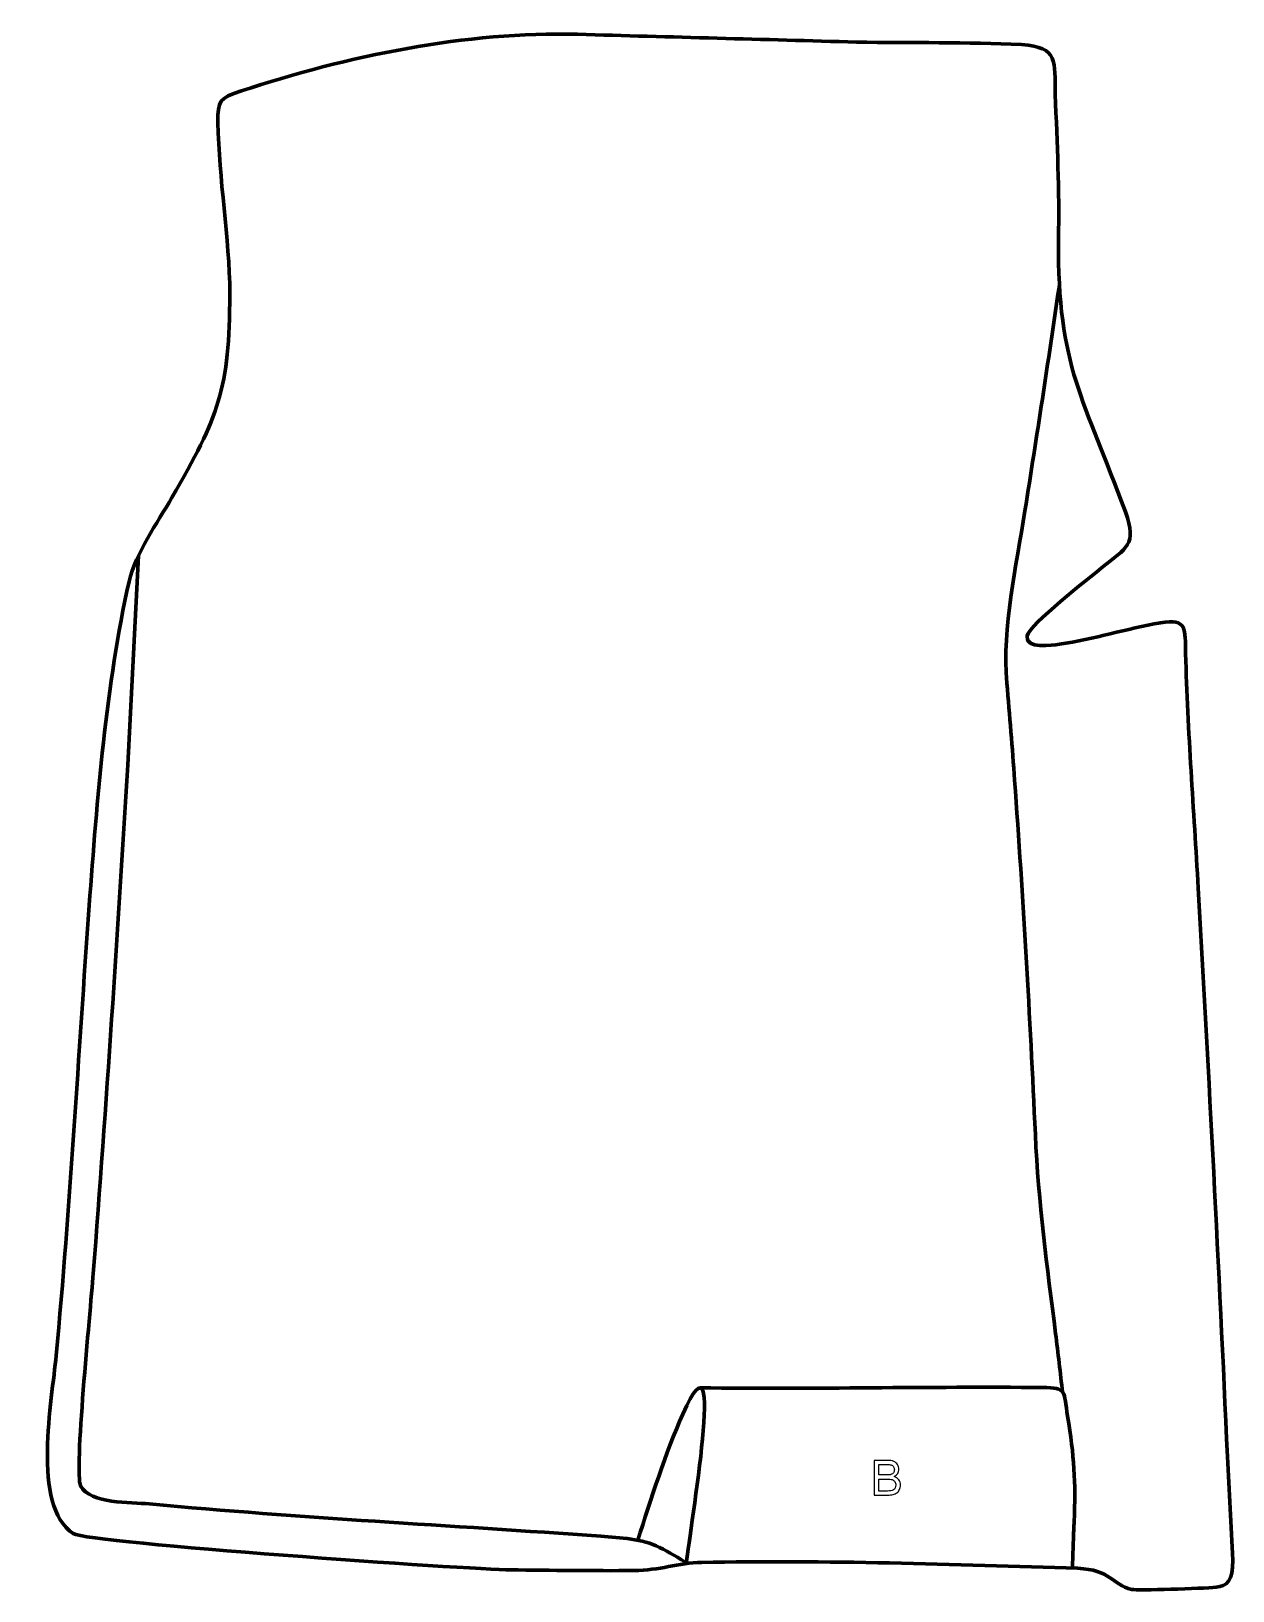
# Model space of a CAD drawing. Header units: millimetres. Extents: x -944 to -315, y 245 to 1061.
import ezdxf

# ---------------------------------------------------------------- set-up
doc = ezdxf.new("R2010")
doc.units = ezdxf.units.MM
doc.header["$MEASUREMENT"] = 0
doc.layers.add('layer 2', color=7, linetype='Continuous')
doc.layers.add('layer 3', color=7, linetype='Continuous')

msp = doc.modelspace()

# ---------------------------------------------------------------- linework, layer by layer
at = {"layer": 'layer 2', "color": 142, "lineweight": 158}
for points, knots in [([(-404.3815, 348.9914), (-405.5724, 358.4299), (-406.8114, 370.0075), (-408.0145, 379.4443), (-408.0145, 379.4443), (-412.5429, 414.9639), (-417.0011, 447.9623), (-418.6491, 483.8869), (-418.6491, 483.8869), (-421.4729, 545.4429), (-425.0161, 607.8768), (-429.498, 669.3271), (-429.498, 669.3271), (-430.7316, 686.2401), (-432.0773, 703.1401), (-433.5299, 720.0356), (-433.5299, 720.0356), (-436.0905, 749.7377), (-428.7374, 780.9394), (-424.0783, 810.3389), (-424.0783, 810.3389), (-417.9068, 849.2823), (-411.9484, 888.2548), (-406.2628, 927.2721), (-406.2628, 927.2721), (-406.2628, 927.2721), (-406.0489, 928.7424), (-406.0489, 928.7424)], [0, 0, 0, 0, 0.125, 0.125, 0.125, 0.125, 0.25, 0.25, 0.25, 0.25, 0.375, 0.375, 0.375, 0.375, 0.5, 0.5, 0.5, 0.5, 0.625, 0.625, 0.625, 0.625, 0.75, 0.75, 0.75, 0.75, 1, 1, 1, 1]), ([(-888.1396, 786.7225), (-888.1396, 786.7225), (-893.6566, 677.3607), (-893.6566, 677.3607), (-893.6566, 677.3607), (-899.0549, 588.3901), (-904.8097, 499.8695), (-911.7566, 410.985), (-911.7566, 410.985), (-913.3699, 390.343), (-921.839, 306.4253), (-918.3559, 299.8888), (-918.3559, 299.8888), (-913.2248, 290.2597), (-892.2849, 291.3213), (-882.4445, 290.4022), (-882.4445, 290.4022), (-803.0547, 282.9873), (-725.2994, 279.2549), (-645.9566, 273.4355), (-645.9566, 273.4355), (-636.2194, 272.7213), (-624.1011, 272.1384), (-615.3616, 267.6458), (-615.3616, 267.6458), (-610.3558, 265.0725), (-605.3703, 262.0451), (-600.4579, 259.2555)], [0, 0, 0, 0, 0.125, 0.125, 0.125, 0.125, 0.25, 0.25, 0.25, 0.25, 0.375, 0.375, 0.375, 0.375, 0.5, 0.5, 0.5, 0.5, 0.625, 0.625, 0.625, 0.625, 0.75, 0.75, 0.75, 0.75, 1, 1, 1, 1]), ([(-626.7794, 271.3564), (-619.8148, 292.7344), (-612.3368, 317.1113), (-603.2029, 337.4174), (-603.2029, 337.4174), (-579.6011, 389.888), (-599.8424, 276.4958), (-601.1762, 259.8547)], [0, 0, 0, 0, 0.33333333, 0.33333333, 0.33333333, 0.33333333, 1, 1, 1, 1]), ([(-594.0975, 351.167), (-534.5255, 350.4524), (-474.5124, 351.8899), (-414.9404, 351.3612), (-414.9404, 351.3612), (-401.6936, 351.2437), (-403.9703, 349.5409), (-401.7618, 336.269), (-401.7618, 336.269), (-398.3448, 315.7349), (-397.43, 301.8842), (-398.3573, 281.0643), (-398.3573, 281.0643), (-398.475, 278.5413), (-398.585, 276.0219), (-398.6821, 273.498), (-398.6821, 273.498), (-398.8349, 268.9368), (-398.9871, 264.3755), (-399.1397, 259.8143), (-399.1397, 259.8143), (-399.1397, 259.8143), (-399.2414, 256.7737), (-399.2414, 256.7737)], [0, 0, 0, 0, 0.14285714, 0.14285714, 0.14285714, 0.14285714, 0.28571429, 0.28571429, 0.28571429, 0.28571429, 0.42857143, 0.42857143, 0.42857143, 0.42857143, 0.57142857, 0.57142857, 0.57142857, 0.57142857, 0.71428571, 0.71428571, 0.71428571, 0.71428571, 1, 1, 1, 1])]:
    msp.add_open_spline(points, degree=3, knots=knots, dxfattribs=at)
at = {"layer": 'layer 2', "color": 142}
for points, knots in [([(-502.9279, 295.0341), (-502.9279, 295.0341), (-502.9279, 313.2205), (-502.9279, 313.2205), (-502.9279, 313.2205), (-502.9279, 313.2205), (-496.1038, 313.2205), (-496.1038, 313.2205), (-496.1038, 313.2205), (-494.7152, 313.2205), (-493.6019, 313.0385), (-492.7594, 312.6702), (-492.7594, 312.6702), (-491.9212, 312.3019), (-491.2651, 311.7346), (-490.7909, 310.9684), (-490.7909, 310.9684), (-490.3126, 310.2064), (-490.0755, 309.4063), (-490.0755, 308.5681), (-490.0755, 308.5681), (-490.0755, 307.7934), (-490.2872, 307.061), (-490.7063, 306.3752), (-490.7063, 306.3752), (-491.1254, 305.6894), (-491.7604, 305.1348), (-492.6113, 304.7115), (-492.6113, 304.7115), (-491.5106, 304.3898), (-490.6639, 303.8394), (-490.0755, 303.0605), (-490.0755, 303.0605), (-489.4828, 302.2858), (-489.1865, 301.3672), (-489.1865, 300.3088), (-489.1865, 300.3088), (-489.1865, 299.4537), (-489.3685, 298.6621), (-489.7284, 297.9297), (-489.7284, 297.9297), (-490.0882, 297.1973), (-490.5327, 296.6343), (-491.0619, 296.2364), (-491.0619, 296.2364), (-491.591, 295.8427), (-492.2557, 295.5421), (-493.0515, 295.3389), (-493.0515, 295.3389), (-493.8516, 295.1357), (-494.8295, 295.0341), (-495.9895, 295.0341), (-495.9895, 295.0341), (-495.9895, 295.0341), (-502.9279, 295.0341), (-502.9279, 295.0341)], [0, 0, 0, 0, 0.06666667, 0.06666667, 0.06666667, 0.06666667, 0.13333333, 0.13333333, 0.13333333, 0.13333333, 0.2, 0.2, 0.2, 0.2, 0.26666667, 0.26666667, 0.26666667, 0.26666667, 0.33333333, 0.33333333, 0.33333333, 0.33333333, 0.4, 0.4, 0.4, 0.4, 0.46666667, 0.46666667, 0.46666667, 0.46666667, 0.53333333, 0.53333333, 0.53333333, 0.53333333, 0.6, 0.6, 0.6, 0.6, 0.66666667, 0.66666667, 0.66666667, 0.66666667, 0.73333333, 0.73333333, 0.73333333, 0.73333333, 0.8, 0.8, 0.8, 0.8, 0.86666667, 0.86666667, 0.86666667, 0.86666667, 1, 1, 1, 1]), ([(-500.5149, 305.5751), (-500.5149, 305.5751), (-496.5821, 305.5751), (-496.5821, 305.5751), (-496.5821, 305.5751), (-495.5153, 305.5751), (-494.7491, 305.6471), (-494.2877, 305.7868), (-494.2877, 305.7868), (-493.6738, 305.9688), (-493.2124, 306.2736), (-492.9034, 306.6969), (-492.9034, 306.6969), (-492.5943, 307.1203), (-492.4377, 307.6494), (-492.4377, 308.2887), (-492.4377, 308.2887), (-492.4377, 308.894), (-492.5816, 309.4274), (-492.8737, 309.8846), (-492.8737, 309.8846), (-493.1616, 310.3461), (-493.5765, 310.6636), (-494.1141, 310.8329), (-494.1141, 310.8329), (-494.6517, 311.0022), (-495.5746, 311.0869), (-496.8785, 311.0869), (-496.8785, 311.0869), (-496.8785, 311.0869), (-500.5149, 311.0869), (-500.5149, 311.0869), (-500.5149, 311.0869), (-500.5149, 311.0869), (-500.5149, 305.5751), (-500.5149, 305.5751)], [0, 0, 0, 0, 0.1, 0.1, 0.1, 0.1, 0.2, 0.2, 0.2, 0.2, 0.3, 0.3, 0.3, 0.3, 0.4, 0.4, 0.4, 0.4, 0.5, 0.5, 0.5, 0.5, 0.6, 0.6, 0.6, 0.6, 0.7, 0.7, 0.7, 0.7, 0.8, 0.8, 0.8, 0.8, 1, 1, 1, 1]), ([(-500.5149, 297.1677), (-500.5149, 297.1677), (-495.9852, 297.1677), (-495.9852, 297.1677), (-495.9852, 297.1677), (-495.2063, 297.1677), (-494.6602, 297.1973), (-494.3427, 297.2566), (-494.3427, 297.2566), (-493.7924, 297.354), (-493.3267, 297.5191), (-492.9542, 297.7519), (-492.9542, 297.7519), (-492.5816, 297.9847), (-492.2768, 298.3234), (-492.0355, 298.7679), (-492.0355, 298.7679), (-491.7942, 299.2124), (-491.6757, 299.7246), (-491.6757, 300.3046), (-491.6757, 300.3046), (-491.6757, 300.9862), (-491.8493, 301.5746), (-492.2006, 302.0784), (-492.2006, 302.0784), (-492.5478, 302.5821), (-493.0304, 302.9335), (-493.6484, 303.1367), (-493.6484, 303.1367), (-494.2623, 303.3399), (-495.1513, 303.4415), (-496.307, 303.4415), (-496.307, 303.4415), (-496.307, 303.4415), (-500.5149, 303.4415), (-500.5149, 303.4415), (-500.5149, 303.4415), (-500.5149, 303.4415), (-500.5149, 297.1677), (-500.5149, 297.1677)], [0, 0, 0, 0, 0.09090909, 0.09090909, 0.09090909, 0.09090909, 0.18181818, 0.18181818, 0.18181818, 0.18181818, 0.27272727, 0.27272727, 0.27272727, 0.27272727, 0.36363636, 0.36363636, 0.36363636, 0.36363636, 0.45454545, 0.45454545, 0.45454545, 0.45454545, 0.54545455, 0.54545455, 0.54545455, 0.54545455, 0.63636364, 0.63636364, 0.63636364, 0.63636364, 0.72727273, 0.72727273, 0.72727273, 0.72727273, 0.81818182, 0.81818182, 0.81818182, 0.81818182, 1, 1, 1, 1])]:
    msp.add_open_spline(points, degree=3, knots=knots, dxfattribs=at)
at = {"layer": 'layer 3', "color": 242, "lineweight": 158}
msp.add_open_spline([(-512.2603, 1055.7179), (-483.5859, 1055.2041), (-454.484, 1055.8038), (-425.8866, 1054.3864), (-425.8866, 1054.3864), (-406.1141, 1053.0391), (-408.7457, 1045.7408), (-408.199, 1028.2967), (-408.199, 1028.2967), (-407.2626, 1002.3409), (-405.989, 978.319), (-406.5446, 952.21), (-406.5446, 952.21), (-407.085, 885.1855), (-393.0516, 868.9608), (-371.5215, 809.7176), (-371.5215, 809.7176), (-365.1938, 792.3061), (-370.7919, 791.376), (-383.9334, 780.4418), (-383.9334, 780.4418), (-390.5726, 774.9664), (-421.6583, 750.84), (-423.0094, 744.8161), (-423.0094, 744.8161), (-423.8132, 737.7609), (-409.8972, 739.9745), (-406.0039, 740.4778), (-406.0039, 740.4778), (-387.807, 743.1539), (-370.9631, 748.5889), (-353.2155, 751.7151), (-353.2155, 751.7151), (-338.8086, 754.2529), (-340.3722, 748.1919), (-340.0197, 735.6682), (-340.0197, 735.6682), (-338.8722, 694.9005), (-335.7108, 653.5727), (-333.3936, 612.8131), (-333.3936, 612.8131), (-327.7485, 513.5186), (-322.5218, 414.5378), (-318.1215, 315.1806), (-318.1215, 315.1806), (-317.2684, 297.1195), (-316.1371, 279.0359), (-315.2944, 261.0059), (-315.2944, 261.0059), (-315.3649, 250.0291), (-318.2742, 247.3651), (-324.0712, 246.8044), (-324.0712, 246.8044), (-331.3309, 246.1023), (-364.9566, 244.9159), (-368.3008, 245.6868), (-368.3008, 245.6868), (-378.7223, 248.0889), (-379.113, 256.0991), (-396.522, 256.6826), (-396.522, 256.6826), (-460.1321, 258.8149), (-529.7099, 261.0275), (-593.2618, 259.7935), (-593.2618, 259.7935), (-605.5844, 259.5542), (-615.4966, 255.566), (-628.6405, 255.4881), (-628.6405, 255.4881), (-650.1365, 255.3755), (-671.9097, 255.5992), (-693.4149, 255.8683), (-693.4149, 255.8683), (-713.8985, 256.1248), (-913.4925, 269.7569), (-922.2148, 274.894), (-922.2148, 274.894), (-944.2353, 289.0672), (-933.3015, 345.3625), (-931.1604, 368.0243), (-931.1604, 368.0243), (-923.797, 446.3051), (-919.5388, 525.3187), (-913.8439, 603.803), (-913.8439, 603.803), (-909.8383, 658.6227), (-905.0072, 719.7997), (-893.0326, 773.2972), (-893.0326, 773.2972), (-889.3904, 788.3598), (-878.4793, 803.687), (-870.5925, 817.2732), (-870.5925, 817.2732), (-846.0903, 859.4926), (-840.4149, 874.3127), (-840.2584, 923.8648), (-840.2584, 923.8648), (-840.4411, 953.7065), (-846.0411, 983.8698), (-846.4869, 1013.6063), (-846.4869, 1013.6063), (-846.658, 1025.0191), (-845.8107, 1026.2825), (-834.2377, 1030.1328), (-834.2377, 1030.1328), (-779.2884, 1048.4144), (-716.0573, 1061.4261), (-658.2369, 1059.8041), (-658.2369, 1059.8041), (-609.5781, 1058.4391), (-560.9193, 1057.0753), (-512.2603, 1055.7179)], degree=3, knots=[0, 0, 0, 0, 0.03448276, 0.03448276, 0.03448276, 0.03448276, 0.06896552, 0.06896552, 0.06896552, 0.06896552, 0.10344828, 0.10344828, 0.10344828, 0.10344828, 0.13793103, 0.13793103, 0.13793103, 0.13793103, 0.17241379, 0.17241379, 0.17241379, 0.17241379, 0.20689655, 0.20689655, 0.20689655, 0.20689655, 0.24137931, 0.24137931, 0.24137931, 0.24137931, 0.27586207, 0.27586207, 0.27586207, 0.27586207, 0.31034483, 0.31034483, 0.31034483, 0.31034483, 0.34482759, 0.34482759, 0.34482759, 0.34482759, 0.37931034, 0.37931034, 0.37931034, 0.37931034, 0.4137931, 0.4137931, 0.4137931, 0.4137931, 0.44827586, 0.44827586, 0.44827586, 0.44827586, 0.48275862, 0.48275862, 0.48275862, 0.48275862, 0.51724138, 0.51724138, 0.51724138, 0.51724138, 0.55172414, 0.55172414, 0.55172414, 0.55172414, 0.5862069, 0.5862069, 0.5862069, 0.5862069, 0.62068966, 0.62068966, 0.62068966, 0.62068966, 0.65517241, 0.65517241, 0.65517241, 0.65517241, 0.68965517, 0.68965517, 0.68965517, 0.68965517, 0.72413793, 0.72413793, 0.72413793, 0.72413793, 0.75862069, 0.75862069, 0.75862069, 0.75862069, 0.79310345, 0.79310345, 0.79310345, 0.79310345, 0.82758621, 0.82758621, 0.82758621, 0.82758621, 0.86206897, 0.86206897, 0.86206897, 0.86206897, 0.89655172, 0.89655172, 0.89655172, 0.89655172, 0.93103448, 0.93103448, 0.93103448, 0.93103448, 1, 1, 1, 1], dxfattribs=at)

doc.saveas('drawing.dxf')
